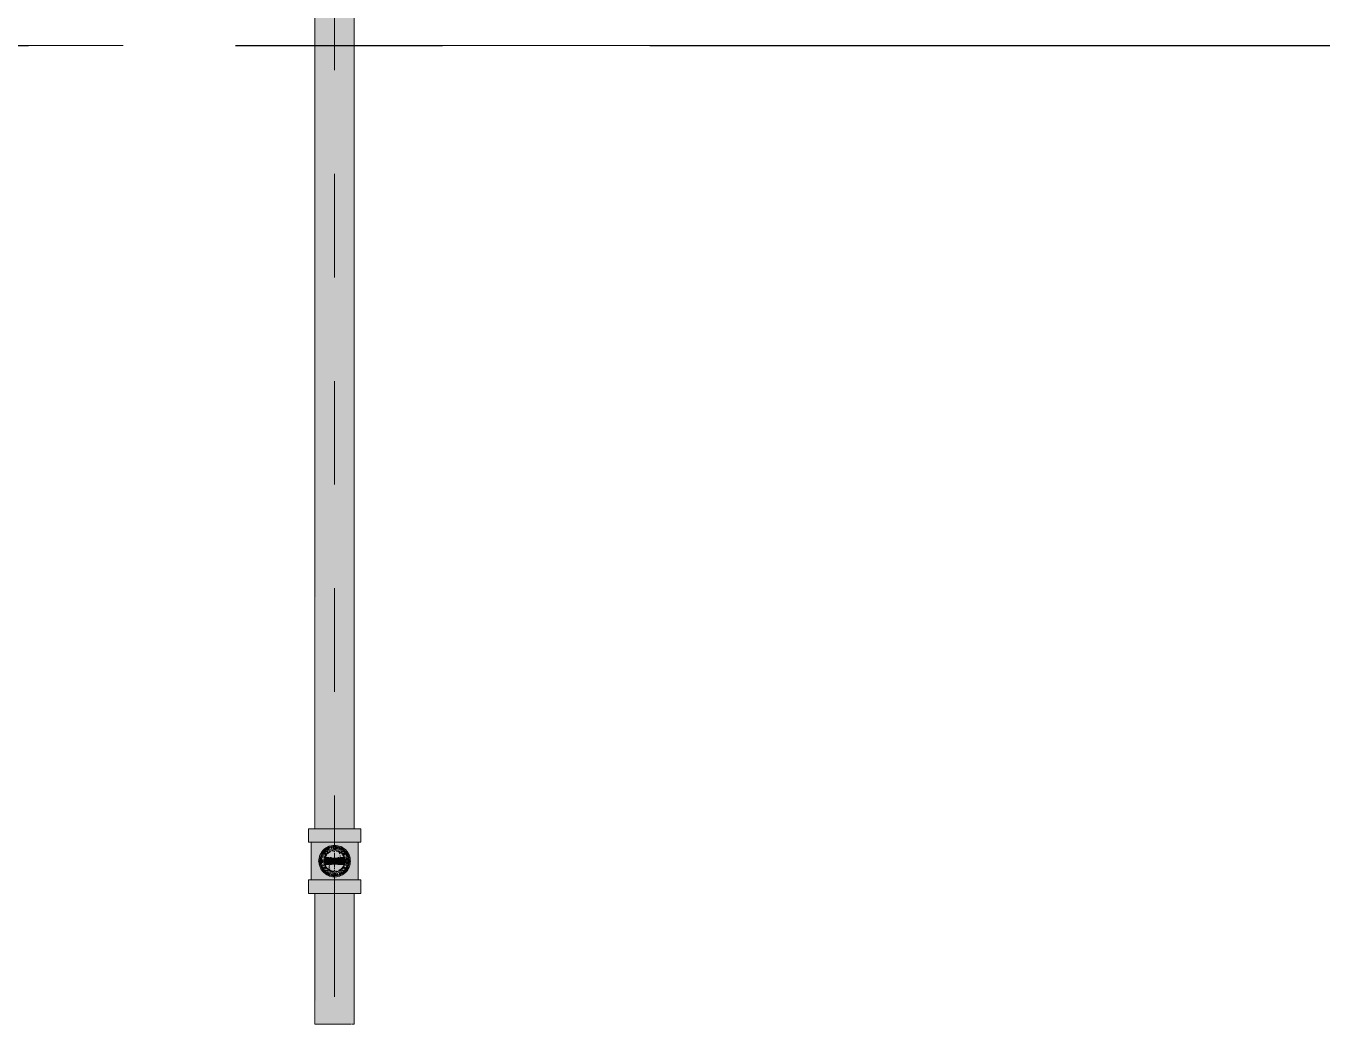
# Model space of a CAD drawing. Header units: millimetres. Extents: x -4000 to 187956, y -58990 to 162485.
# Drawn here: x 13777 to 15764, y 43951 to 45480 of the extents above; entities that cross this region are included whole.
import ezdxf

# ---------------------------------------------------------------- set-up
doc = ezdxf.new("R2010")
doc.units = ezdxf.units.MM
for name, pattern in [('Dash 1_16_', [317.5, 158.75, -158.75]), ('Grid Line', [2222.5, 1270, -317.5, 317.5, -317.5]), ('Grid Line 12_5mm', [2150, 1250, -300, 300, -300])]:
    doc.linetypes.add(name, pattern=pattern)
for name, color, linetype, lineweight in [('F-SPRN', 3, 'Continuous', 9), ('P-PIPE', 3, 'Continuous', 9), ('P-PIPE-CNTR', 3, 'Continuous', 9), ('S-GRID', 1, 'Continuous', 30)]:
    doc.layers.add(name, color=color, linetype=linetype, lineweight=lineweight)

# ---------------------------------------------------------------- blocks, each defined once
blk = doc.blocks.new('CMF2_NHAXUONG_A_rvt-1-FFS - TANG 1')
at = {"layer": 'S-GRID', "linetype": 'Grid Line 12_5mm', "lineweight": 9}
blk.add_line((-824.3, 45450), (183641.1, 45450), dxfattribs=at)
blk = doc.blocks.new('Sprinkler_Up - DN20-V33-FFS - TANG 1')
at = {"layer": 'F-SPRN', "transparency": 33554534}
for points in [[(6.9, 21.2), (-6.9, 21.2), (-18.4, 11.9), (-22.2, 0), (-3.9, 0.7), (-1.7, 2.9), (-1.2, 3.5), (-0.6, 4), (0.6, 4), (1.2, 3.5), (1.7, 2.9), (4.6, 0), (22.2, 0), (18, 13.1), (12.4, 17.1)], [(0, 16.7), (-4.3, 16.1), (-11.8, 11.8), (-16.1, 4.3), (-16.1, -4.3), (-11.8, -11.8), (-8.3, -14.4), (0, -16.7), (4.3, -16.1), (11.8, -11.8), (16.1, -4.3), (16.1, 4.3), (11.7, 11.9), (8.3, 14.4)], [(0, 15.6), (-9.9, 11.9), (-11, 11), (-15.1, 4), (-15.1, -4), (-11, -11), (-7.8, -13.5), (0, -15.6), (7.8, -13.5), (13.5, -7.8), (15.1, -4), (15.1, 4), (13.5, 7.8), (7.8, 13.5)], [(-10.9, 5.4), (-14.5, 5.4), (-14.5, -5.5), (-10.9, -5.5)], [(-7.7, 5.4), (-10.9, 5.4), (-10.9, -5.5), (-7.7, -5.5)], [(-7.7, 5.4), (-7.7, -5.5), (0, -5.5), (0, 5.4)], [(2.9, 4.9), (-2.9, 4.9), (-5.7, 0), (5.7, 0)], [(0, 4.6), (-4.6, 0), (4.6, 0)], [(0, 2.6), (-1.3, 0), (1.8, 0)], [(7.7, 5.4), (0, 5.4), (0, -5.5), (7.7, -5.5)], [(7.7, 5.4), (7.7, -5.5), (10.9, -5.5), (10.9, 5.4)], [(10.9, 5.4), (10.9, -5.5), (14.5, -5.5), (14.5, 5.4)], [(13.5, 0), (3.9, -0.7), (1.7, -2.9), (1.2, -3.5), (0.6, -4), (-0.6, -4), (-1.2, -3.5), (-1.7, -2.9), (-4.6, 0), (-22.2, 0), (-18, -13.1), (-6.9, -21.2), (6.9, -21.2), (18, -13), (22.2, 0), (18, 0)], [(-5.7, 0), (-2.9, -4.9), (2.9, -4.9), (5.7, 0), (0, 0)], [(0, 0), (-4.6, 0), (0, -4.6), (4.6, 0)], [(1.3, 0), (-1.8, 0), (0, -2.6)]]:
    blk.add_hatch(color=1, dxfattribs=at).paths.add_polyline_path(points)
at = {"layer": 'F-SPRN', "color": 1}
for p, q in [((-11.5, 5.4), (-14.5, 5.4)), ((-14.5, 5.4), (-10.9, 5.4)), ((-14.5, 5.4), (-14.5, -5.5)), ((-11.5, 5.4), (-11.5, 4)), ((-11.5, 3), (-11.5, 0.2)), ((-10.9, 0.2), (-10.9, 3.6)), ((-10.8, 5.4), (-7.7, 5.4)), ((-8.1, 5.4), (-10.8, 5.4)), ((-8.1, 5.4), (-8.1, 2.8)), ((-8.1, 2.5), (-8.1, 0.4)), ((-7.7, 5.4), (-7.7, 2.7)), ((-7.7, 5.4), (-7.7, 2.7)), ((-7.7, 2.3), (-7.7, 0.5)), ((-7.7, 2.3), (-7.7, 0.5)), ((-6.9, 5.4), (-4.7, 5.4)), ((-5.8, 3.8), (-5.8, 2.2)), ((-2.1, 0), (-2.1, 0)), ((0, 2.1), (-0.1, 2.1)), ((2.1, 0), (2.1, 0.1)), ((4.7, 5.4), (6.9, 5.4)), ((5.8, 3.8), (5.8, 2.3)), ((7.7, 5.4), (10.8, 5.4)), ((7.7, 4), (7.7, 2.7)), ((7.7, 4), (7.7, 2.7)), ((10.8, 5.4), (8.1, 5.4)), ((8.1, 5.4), (8.1, 4.2)), ((10.9, 2.6), (10.9, 1.3)), ((11.5, 5.4), (14.5, 5.4)), ((14.5, 5.4), (11.5, 5.4)), ((14.5, 3.7), (14.5, 1.3)), ((14.5, 0), (14.5, -3.3)), ((-10.9, -5.5), (-14.5, -5.5)), ((-14.5, -5.5), (-11.5, -5.5)), ((-11.5, -0.2), (-11.5, -3)), ((-11.5, -4), (-11.5, -5.5)), ((-10.9, -3.6), (-10.9, -0.2)), ((-10.8, -5.5), (-8.1, -5.5)), ((-7.8, -5.5), (-10.8, -5.5)), ((-8.1, -0.4), (-8.1, -2.5)), ((-8.1, -2.8), (-8.1, -5.5)), ((-7.7, -0.5), (-7.7, -2.3)), ((-7.7, -0.5), (-7.7, -2.3)), ((-7.7, -2.7), (-7.7, -5.2)), ((-7.7, -2.7), (-7.7, -5.2)), ((-4.8, -5.5), (-6.5, -5.5)), ((-2.1, 0), (-2.1, -0.1)), ((0, -2.1), (0.1, -2.1)), ((0.5, -2), (0.6, -2)), ((0.6, -2), (0.6, -2)), ((2.1, 0), (2.1, 0)), ((6.8, -5.5), (4.8, -5.5)), ((5.8, -2.2), (5.8, -3.8)), ((7.7, -0.5), (7.7, -2.1)), ((7.7, -0.5), (7.7, -2.1)), ((7.7, -2.7), (7.7, -4.8)), ((7.7, -2.7), (7.7, -4.8)), ((8.1, -0.7), (8.1, -2.5)), ((8.1, -2.8), (8.1, -5.5)), ((8.1, -5.5), (10.8, -5.5)), ((10.8, -5.5), (8.1, -5.5)), ((10.9, -1.9), (10.9, -3.6)), ((14.5, -5.5), (11.3, -5.5)), ((11.5, -4), (11.5, -5.5)), ((11.5, -5.5), (14.5, -5.5)), ((14.5, -3.7), (14.5, -5.5))]:
    blk.add_line(p, q, dxfattribs=at)
at = {"layer": 'F-SPRN', "color": 1, "flags": 128}
for points in [[(-0.1, 2.1), (-0.1, 2.1), (-0.2, 2.1), (-0.3, 2.1), (-0.4, 2), (-0.5, 2), (-0.6, 2), (-0.6, 2), (-0.7, 2), (-0.8, 1.9), (-0.9, 1.9), (-0.9, 1.9), (-1, 1.8), (-1.1, 1.8), (-1.2, 1.7), (-1.2, 1.7), (-1.3, 1.6), (-1.4, 1.6), (-1.4, 1.5), (-1.5, 1.5), (-1.5, 1.4), (-1.6, 1.3), (-1.6, 1.3), (-1.7, 1.2), (-1.7, 1.1), (-1.8, 1.1), (-1.8, 1), (-1.9, 0.9), (-1.9, 0.8), (-1.9, 0.8), (-2, 0.7), (-2, 0.6), (-2, 0.5), (-2, 0.5), (-2, 0.4), (-2.1, 0.3), (-2.1, 0.2), (-2.1, 0.1), (-2.1, 0)], [(2.1, 0.3), (2, 0.4), (2, 0.5), (2, 0.6), (2, 0.7), (1.9, 0.7), (1.9, 0.8), (1.9, 0.9), (1.8, 1), (1.8, 1), (1.8, 1.1), (1.7, 1.2), (1.7, 1.2), (1.6, 1.3), (1.6, 1.4), (1.5, 1.4), (1.4, 1.5), (1.4, 1.5), (1.3, 1.6), (1.3, 1.7), (1.2, 1.7), (1.1, 1.7), (1.1, 1.8), (1, 1.8), (0.9, 1.9), (0.8, 1.9), (0.8, 1.9), (0.7, 2), (0.6, 2), (0.5, 2), (0.4, 2), (0.4, 2), (0.3, 2.1), (0.2, 2.1), (0.1, 2.1), (0, 2.1)], [(2.1, 0.1), (2.1, 0.2), (2.1, 0.2), (2.1, 0.3)], [(-2.1, -0.1), (-2.1, -0.2), (-2.1, -0.2), (-2.1, -0.3), (-2, -0.4), (-2, -0.5), (-2, -0.6), (-2, -0.7), (-1.9, -0.7), (-1.9, -0.8), (-1.9, -0.9), (-1.8, -1), (-1.8, -1), (-1.8, -1.1), (-1.7, -1.2), (-1.7, -1.2), (-1.6, -1.3), (-1.6, -1.4), (-1.5, -1.4), (-1.4, -1.5), (-1.4, -1.5), (-1.3, -1.6), (-1.3, -1.7), (-1.2, -1.7), (-1.1, -1.7), (-1.1, -1.8), (-1, -1.8), (-0.9, -1.9), (-0.8, -1.9), (-0.8, -1.9), (-0.7, -2), (-0.6, -2), (-0.5, -2), (-0.4, -2), (-0.4, -2), (-0.3, -2.1), (-0.2, -2.1), (-0.1, -2.1), (0, -2.1)], [(0.1, -2.1), (0.1, -2.1), (0.2, -2.1), (0.3, -2.1), (0.4, -2), (0.5, -2)], [(0.6, -2), (0.7, -2), (0.8, -1.9), (0.9, -1.9), (0.9, -1.9), (1, -1.8), (1.1, -1.8), (1.2, -1.7), (1.2, -1.7), (1.3, -1.6), (1.4, -1.6), (1.4, -1.5), (1.5, -1.5), (1.5, -1.4), (1.6, -1.3), (1.6, -1.3), (1.7, -1.2), (1.7, -1.1), (1.8, -1.1), (1.8, -1), (1.9, -0.9), (1.9, -0.8), (1.9, -0.8), (2, -0.7), (2, -0.6), (2, -0.5), (2, -0.5), (2, -0.4), (2.1, -0.3), (2.1, -0.2), (2.1, -0.1), (2.1, 0)]]:
    blk.add_lwpolyline(points, dxfattribs=at)
at = {"layer": 'F-SPRN', "color": 1}
for radius, start, end in [(22.2, 360, 180), (21.9, 108.2621, 125.7507), (21.9, 99.348, 107.901), (21.9, 90.145, 98.8503), (21.9, 72.5583, 89.4624), (21.9, 54.2493, 71.7379), (21.9, 165.6773, 179.2615), (21.9, 146.7625, 164.8151), (21.9, 144, 146.7625), (21.9, 126.6942, 143.2701), (16.7, 167.6802, 180), (16.7, 167.6802, 180), (16.7, 155.3879, 165), (16.7, 155.3879, 165), (15.6, 166.3382, 180), (15.6, 166.3382, 180), (15.6, 150.4354, 165), (15.6, 159.6139, 165), (16.7, 136.7213, 150), (16.7, 136.7213, 150), (15.6, 150.4354, 156.3845), (15.6, 138.4214, 150), (15.6, 138.4214, 150), (16.7, 134.4356, 135), (16.7, 134.4356, 135), (15.6, 129.8383, 135), (15.6, 129.8383, 135), (16.7, 121.4181, 130.5751), (16.7, 121.4181, 130.5751), (15.6, 120, 126.205), (15.6, 120, 126.205), (16.7, 106.5995, 120), (16.7, 106.5995, 120), (15.6, 114.4363, 119.9813), (15.6, 114.4363, 119.9813), (4.63, 17.9592, 180), (4.63, 17.9592, 180), (16.7, 96.4143, 105), (16.7, 96.4143, 105), (3.81, 16.1605, 180), (15.6, 95.5762, 100.6843), (15.6, 95.5762, 100.6843), (2.56, 11.1677, 180), (2.56, 11.1677, 180), (2.04, 10.4703, 180), (16.7, 83.0684, 90), (16.7, 83.0684, 90), (15.6, 75, 87.64), (15.6, 75, 87.64), (15.6, 60.0187, 74.5481), (15.6, 60.0187, 74.5481), (16.7, 60, 75), (16.7, 60, 75), (15.6, 53.795, 60), (15.6, 53.795, 60), (16.7, 49.4249, 58.5819), (16.7, 49.4249, 58.5819), (15.6, 45, 50.1617), (15.6, 45, 50.1617), (16.7, 45, 45.5644), (16.7, 45, 45.5644), (15.6, 32.5472, 41.5786), (15.6, 32.5472, 41.5786), (16.7, 30.069, 43.2787), (16.7, 30.069, 43.2787), (21.9, 36.7299, 53.3058), (15.6, 17.3339, 29.5646), (15.6, 17.3339, 29.5646), (16.7, 15.0307, 24.6121), (16.7, 15.0307, 24.6121), (15.6, 1.9082, 13.6618), (15.6, 1.9082, 13.6618), (16.7, 360, 12.3198), (16.7, 0, 12.3198), (21.9, 33.3752, 36), (21.9, 15.1849, 33.3752), (21.9, 0.7385, 14.3227), (22.2, 180, 360), (21.9, 180.7385, 194.3227), (21.9, 195.1849, 215.2302), (21.9, 216.7299, 233.3058), (16.7, 180, 192.3198), (16.7, 180, 192.3198), (16.7, 195, 204.6121), (16.7, 195, 204.6121), (15.6, 180, 193.6618), (15.6, 180, 193.6618), (15.6, 195, 200.3861), (15.6, 195, 209.5646), (16.7, 210, 223.2787), (16.7, 210, 223.2787), (15.6, 203.6155, 209.5646), (15.6, 210, 221.5786), (15.6, 210, 221.5786), (21.9, 234.2493, 251.7379), (16.7, 229.4249, 238.5819), (16.7, 229.4249, 238.5819), (15.6, 226.7922, 240), (15.6, 226.7922, 240), (16.7, 240, 255), (16.7, 240, 255), (15.6, 240.0187, 245.5637), (15.6, 240.0187, 245.5637), (15.6, 247.5614, 254.5481), (15.6, 247.5614, 254.5481), (4.63, 197.9592, 270), (4.63, 197.9592, 270), (15.6, 255.573, 260.5892), (15.6, 255.573, 260.5892), (3.81, 196.1605, 223.8358), (2.56, 194.5599, 270), (2.56, 194.5599, 270), (3.81, 237.0577, 270), (2.04, 190.4703, 270), (16.7, 263.0684, 270), (16.7, 263.0684, 270), (2.04, 289.0192, 0), (2.56, 289.0192, 348.8278), (2.56, 289.0192, 348.8278), (4.63, 289.0192, 318.2703), (4.63, 289.0192, 318.2703), (15.6, 275.5762, 280.6843), (15.6, 275.5762, 280.6843), (16.7, 276.4143, 285), (16.7, 276.4143, 285), (4.63, 335.7832, 0), (4.63, 335.7832, 360), (16.7, 286.5995, 300), (16.7, 286.5995, 300), (15.6, 294.4363, 299.9813), (15.6, 294.4363, 299.9813), (21.9, 288.2621, 305.7507), (15.6, 300.5262, 313.2078), (15.6, 300.5262, 313.2078), (16.7, 301.4181, 310.5751), (16.7, 301.4181, 310.5751), (15.6, 318.4214, 330), (15.6, 318.4214, 330), (16.7, 316.7213, 329.931), (16.7, 316.7213, 329.931), (21.9, 306.6942, 323.2701), (15.6, 330.9409, 345), (15.6, 330.9409, 336.3845), (15.6, 339.6139, 345), (15.6, 346.4265, 360), (15.6, 346.4265, 360), (16.7, 335.3879, 344.9693), (16.7, 335.3879, 344.9693), (16.7, 347.6802, 360), (16.7, 347.6802, 360), (21.9, 324, 326.6248), (21.9, 326.6248, 344.8151), (21.9, 345.6773, 359.2615), (21.9, 252.5583, 269.4624), (21.9, 270.145, 278.8503), (21.9, 279.348, 287.901)]:
    blk.add_arc((0, 0), radius, start, end, dxfattribs=at)
blk = doc.blocks.new('Steel_Transition_Threaded_HoaPhat - Standard-V35-FFS - TANG 1')
at = {"layer": 'P-PIPE', "lineweight": 13, "transparency": 33554534}
h = blk.add_hatch(color=1, dxfattribs=at)
h.paths.add_polyline_path([(14250, 44177.7), (14255.8, 44178.5), (14261.3, 44180.7), (14265.9, 44184.3), (14269.5, 44189), (14271.7, 44194.4), (14272.5, 44200.2), (14271.7, 44206.1), (14269.5, 44211.5), (14265.9, 44216.1), (14261.3, 44219.7), (14255.8, 44222), (14250, 44222.7), (14244.2, 44222), (14238.8, 44219.7), (14232, 44213.4), (14230.5, 44211.5), (14228.3, 44206.1), (14227.5, 44200.2), (14228.3, 44194.4), (14232, 44187.1), (14234.1, 44184.3), (14238.8, 44180.7), (14244.2, 44178.5)])
h.paths.add_polyline_path([(14250, 44180.1), (14244.8, 44180.8), (14240, 44182.8), (14234, 44188.3), (14232, 44191.7), (14230.6, 44195), (14229.9, 44200.2), (14232, 44208.8), (14232.6, 44210.3), (14235.8, 44214.4), (14240, 44217.6), (14244.8, 44219.6), (14250, 44220.3), (14255.2, 44219.6), (14260.1, 44217.6), (14264.2, 44214.4), (14267.4, 44210.3), (14269.4, 44205.4), (14270.1, 44200.2), (14269.4, 44195), (14266, 44188.3), (14264.2, 44186), (14260.1, 44182.8), (14255.2, 44180.8)])
for points in [[(14250, 44180.1), (14250, 44183.8), (14241.8, 44186), (14235.8, 44192), (14233.6, 44200.2), (14235.8, 44208.4), (14241.8, 44214.4), (14250, 44216.6), (14250, 44220.3), (14244.8, 44219.6), (14240, 44217.6), (14235.8, 44214.4), (14232, 44208.8), (14230.6, 44205.4), (14229.9, 44200.2), (14232, 44191.7), (14234, 44188.3), (14235.8, 44186), (14240, 44182.8), (14244.8, 44180.8)], [(14250, 44181.7), (14254.8, 44182.4), (14259.3, 44184.2), (14264, 44188.3), (14266, 44191), (14267.9, 44195.4), (14268.5, 44200.2), (14267.9, 44205), (14266, 44209.5), (14263.1, 44213.3), (14259.3, 44216.3), (14254.8, 44218.1), (14250, 44218.7), (14245.2, 44218.1), (14240.8, 44216.3), (14236.9, 44213.3), (14234, 44209.5), (14232, 44203.8), (14232, 44196.6), (14232.1, 44195.4), (14236, 44188.3), (14236.9, 44187.1), (14240.8, 44184.2), (14245.2, 44182.4)], [(14250, 44180.1), (14255.2, 44180.8), (14260.1, 44182.8), (14266, 44188.3), (14267.4, 44190.2), (14269.4, 44195), (14270.1, 44200.2), (14269.4, 44205.4), (14267.4, 44210.3), (14264.2, 44214.4), (14260.1, 44217.6), (14255.2, 44219.6), (14250, 44220.3), (14250, 44216.6), (14258.2, 44214.4), (14264.2, 44208.4), (14266.4, 44200.2), (14264.2, 44192), (14258.2, 44186), (14250, 44183.8)]]:
    blk.add_hatch(color=1, dxfattribs=at).paths.add_polyline_path(points)
at = {"layer": 'P-PIPE', "color": 20, "lineweight": 13}
for radius, start, end in [(22.5, 90, 270), (22.5, 150, 195), (20.1, 166.0499, 180), (22.5, 135, 150), (20.1, 154.6137, 162.7449), (20.1, 150, 154.5924), (18.5, 157.6232, 165), (18.5, 157.6232, 165), (20.1, 135, 148.1553), (18.5, 136.4297, 150), (18.5, 136.4297, 150), (22.5, 120, 135), (16.4, 158.0319, 162.8691), (20.1, 128.8856, 135), (18.5, 123.4976, 133.2041), (18.5, 123.4976, 133.2041), (20.1, 120, 125.0043), (22.5, 90, 120), (20.1, 109.6859, 120), (18.5, 106.819, 120), (18.5, 106.819, 120), (16.4, 113.4045, 120), (16.4, 107.4657, 111.9681), (20.1, 100.9975, 105), (18.5, 91.4353, 103.2046), (18.5, 91.4353, 103.2046), (16.4, 96.2132, 103.9063), (20.1, 90.5246, 98.5089), (22.5, 75, 90), (22.5, 270, 90), (18.5, 78.0986, 90), (18.5, 78.0986, 90), (20.1, 75.0607, 87.9279), (16.4, 70.3629, 75), (18.5, 60, 75), (18.5, 60, 75), (20.1, 54.9957, 75), (22.5, 60, 75), (16.4, 60, 66.5955), (16.4, 50.4733, 56.6389), (18.5, 46.7959, 56.5024), (18.5, 46.7959, 56.5024), (22.5, 30, 60), (20.1, 45, 51.1144), (16.4, 30, 36.4537), (18.5, 30, 43.5703), (18.5, 30, 43.5703), (20.1, 31.8447, 45), (18.5, 15, 22.3768), (18.5, 15, 22.3768), (20.1, 17.2551, 30), (18.5, 346.5939, 13.4061), (18.5, 346.5939, 13.4061), (22.5, 15, 30), (22.5, 330, 15), (20.1, 346.0499, 13.9501), (22.5, 195, 240), (20.1, 180, 193.9501), (20.1, 197.2551, 205.3863), (18.5, 172.0754, 187.9246), (18.5, 172.0754, 180), (18.5, 180, 187.9246), (20.1, 205.4076, 210), (18.5, 195, 202.3768), (18.5, 195, 202.3768), (20.1, 211.8447, 216.6166), (16.4, 173.5463, 180), (16.4, 180.4971, 188.0319), (18.5, 210, 220.3208), (18.5, 210, 220.3208), (20.1, 220.1323, 225), (20.1, 225, 231.1144), (16.4, 210.6635, 218.0319), (18.5, 226.7959, 236.5024), (18.5, 226.7959, 236.5024), (16.4, 225, 226.6673), (16.4, 230.4733, 236.6389), (16.4, 246.9681, 252.9388), (16.4, 287.4657, 291.9681), (16.4, 295.1607, 300), (16.4, 301.0738, 308.0319), (18.5, 303.4976, 313.2041), (18.5, 303.4976, 313.2041), (16.4, 313.3327, 315), (20.1, 308.8856, 315), (16.4, 323.5463, 330), (18.5, 319.6792, 330), (18.5, 319.6792, 330), (20.1, 315, 319.8677), (16.4, 338.0319, 343.506), (22.5, 315, 330), (16.4, 4.8393, 11.4533), (16.4, 348.5467, 358.9063), (20.1, 323.3834, 328.1553), (18.5, 337.6232, 345), (18.5, 337.6232, 345), (20.1, 330, 342.7449), (20.1, 234.9957, 255), (22.5, 240, 270), (18.5, 240, 255), (18.5, 240, 255), (20.1, 255.0607, 267.9279), (18.5, 258.0986, 270), (18.5, 258.0986, 270), (16.4, 264.1652, 270), (22.5, 270, 315), (20.1, 270.5246, 278.5089), (18.5, 271.4353, 283.2046), (18.5, 271.4353, 283.2046), (16.4, 276.2132, 284.6042), (20.1, 280.9975, 285), (18.5, 286.819, 300), (18.5, 286.819, 300), (20.1, 289.6859, 300), (20.1, 300, 305.0043)]:
    blk.add_arc((14250, 44200.2), radius, start, end, dxfattribs=at)

msp = doc.modelspace()

# ---------------------------------------------------------------- block references
at = {"lineweight": 5}
msp.add_blockref('CMF2_NHAXUONG_A_rvt-1-FFS - TANG 1', (0, 0), dxfattribs=at)

# ---------------------------------------------------------------- next in the draw order: hatches: boundary and pattern name
at = {"layer": 'P-PIPE', "transparency": 33554534}
for points in [[(14228.7, 44249.9), (14250, 44249.9), (14250, 46205.9), (14219.8, 46205.9), (14220.9, 44249.9), (14223.9, 44249.9)], [(14257.8, 44249.9), (14280.2, 44249.9), (14279.1, 46205.9), (14250, 46205.9), (14250, 44249.9)], [(14209.8, 44229.2), (14250, 44229.2), (14250, 44249.9), (14209.8, 44249.9)], [(14290.2, 44229.2), (14290.2, 44249.9), (14250, 44249.9), (14250, 44229.2), (14288.9, 44229.2)], [(14218.9, 44171.4), (14250, 44171.4), (14250, 44179.1), (14242.6, 44180.4), (14236.3, 44184.1), (14231.7, 44189.6), (14229.2, 44196.5), (14229.2, 44204), (14232, 44211.2), (14236.4, 44216.4), (14242.6, 44220.1), (14250, 44221.4), (14250, 44229.2), (14214.1, 44229.2), (14214.1, 44171.4), (14215.3, 44171.4)], [(14281.1, 44171.4), (14285.9, 44171.4), (14285.9, 44229.2), (14250, 44229.2), (14250, 44221.4), (14257.4, 44220.1), (14263.7, 44216.4), (14268.3, 44210.9), (14270.8, 44204), (14270.8, 44196.5), (14267.2, 44188.3), (14263.7, 44184.1), (14257.4, 44180.4), (14250, 44179.1), (14250, 44171.4), (14275.4, 44171.4)], [(14250, 44176.1), (14256.2, 44176.9), (14262.1, 44179.3), (14267.1, 44183.2), (14271, 44188.3), (14273.3, 44194), (14274.1, 44200.2), (14273.3, 44206.5), (14270.9, 44212.3), (14267.1, 44217.3), (14262.1, 44221.1), (14256.2, 44223.5), (14250, 44224.3), (14243.8, 44223.5), (14237.9, 44221.1), (14232, 44216), (14229.1, 44212.3), (14226.7, 44206.5), (14225.9, 44200.2), (14226.7, 44194), (14229.1, 44188.2), (14233, 44183.2), (14237.9, 44179.3), (14243.8, 44176.9)], [(14241.7, 44185.8), (14242.5, 44188.3), (14241.7, 44191.9), (14242.8, 44196.1), (14245.8, 44199.1), (14257.2, 44204.4), (14258.4, 44208.6), (14257.2, 44212.8), (14255.9, 44214.5), (14250, 44216.9), (14241.7, 44214.7), (14235.5, 44208.6), (14233.3, 44200.2), (14235.5, 44191.9), (14238.3, 44188.3)], [(14250, 44183.5), (14258.4, 44185.8), (14261.8, 44188.4), (14266.1, 44195.9), (14266.1, 44204.6), (14261.8, 44212), (14258.4, 44214.7), (14250, 44216.9), (14245.7, 44216.4), (14238.2, 44212), (14233.9, 44204.6), (14233.9, 44195.9), (14238.3, 44188.3), (14241.7, 44185.8)], [(14229.9, 44150.8), (14250, 44150.8), (14250, 44171.4), (14209.8, 44171.4), (14209.8, 44150.8), (14221.5, 44150.8)], [(14290.2, 44150.8), (14290.2, 44171.4), (14250, 44171.4), (14250, 44150.8), (14288.9, 44150.8)], [(14250, 43950.5), (14250, 44150.8), (14219.8, 44150.8), (14220.9, 43950.5), (14242.2, 43950.5)], [(14257.8, 43950.5), (14280.2, 43950.5), (14279.1, 44150.8), (14250, 44150.8), (14250, 43950.5)]]:
    msp.add_hatch(color=1, dxfattribs=at).paths.add_polyline_path(points)

# ---------------------------------------------------------------- next in the draw order: linework, layer by layer
at = {"layer": 'P-PIPE', "color": 20, "lineweight": 13}
for p, q in [((14219.8, 46205.9), (14219.8, 44249.9)), ((14280.2, 44249.9), (14280.2, 46205.9)), ((14209.8, 44249.9), (14209.8, 44229.2)), ((14211.1, 44249.9), (14209.8, 44249.9)), ((14250, 44249.9), (14209.8, 44249.9)), ((14219.6, 44249.9), (14211.1, 44249.9)), ((14219.8, 44249.9), (14220.9, 44249.9)), ((14221.4, 44249.9), (14278.6, 44249.9)), ((14250, 44249.9), (14221.5, 44249.9)), ((14278.5, 44249.9), (14250, 44249.9)), ((14290.2, 44249.9), (14250, 44249.9)), ((14279.1, 44249.9), (14280.2, 44249.9)), ((14284.8, 44249.9), (14280.4, 44249.9)), ((14288.9, 44249.9), (14284.8, 44249.9)), ((14290.2, 44249.9), (14288.9, 44249.9)), ((14290.2, 44229.2), (14290.2, 44249.9)), ((14209.8, 44229.2), (14213.9, 44229.2)), ((14209.8, 44229.2), (14250, 44229.2)), ((14214.1, 44229.2), (14214.1, 44171.4)), ((14215.3, 44229.2), (14231.9, 44229.2)), ((14232, 44229.2), (14215.3, 44229.2)), ((14218.9, 44229.2), (14215.3, 44229.2)), ((14224.6, 44229.2), (14218.9, 44229.2)), ((14232.1, 44229.2), (14224.6, 44229.2)), ((14232, 44229.2), (14239.6, 44229.2)), ((14232.1, 44229.2), (14232, 44229.2)), ((14239.5, 44229.2), (14232.1, 44229.2)), ((14239.5, 44229.2), (14232.1, 44229.2)), ((14240.7, 44229.2), (14250, 44229.2)), ((14250, 44229.2), (14240.7, 44229.2)), ((14250, 44229.2), (14240.7, 44229.2)), ((14250, 44229.2), (14259.3, 44229.2)), ((14250, 44229.2), (14290.2, 44229.2)), ((14259.3, 44229.2), (14250, 44229.2)), ((14259.3, 44229.2), (14250, 44229.2)), ((14260.4, 44229.2), (14284.7, 44229.2)), ((14284.7, 44229.2), (14260.5, 44229.2)), ((14275.4, 44229.2), (14260.5, 44229.2)), ((14284.7, 44229.2), (14275.4, 44229.2)), ((14285.9, 44171.4), (14285.9, 44229.2)), ((14286.1, 44229.2), (14290.2, 44229.2)), ((14209.8, 44171.4), (14209.8, 44150.8)), ((14211.1, 44171.4), (14209.8, 44171.4)), ((14250, 44171.4), (14209.8, 44171.4)), ((14213.9, 44171.4), (14211.1, 44171.4)), ((14231.9, 44171.4), (14215.3, 44171.4)), ((14215.3, 44171.4), (14232, 44171.4)), ((14215.3, 44171.4), (14239.5, 44171.4)), ((14239.6, 44171.4), (14232, 44171.4)), ((14232, 44171.4), (14232.1, 44171.4)), ((14232.1, 44171.4), (14239.5, 44171.4)), ((14250, 44171.4), (14240.7, 44171.4)), ((14240.7, 44171.4), (14250, 44171.4)), ((14240.7, 44171.4), (14250, 44171.4)), ((14259.3, 44171.4), (14250, 44171.4)), ((14290.2, 44171.4), (14250, 44171.4)), ((14250, 44171.4), (14259.3, 44171.4)), ((14250, 44171.4), (14259.3, 44171.4)), ((14284.7, 44171.4), (14260.4, 44171.4)), ((14260.5, 44171.4), (14284.7, 44171.4)), ((14260.5, 44171.4), (14281.1, 44171.4)), ((14281.1, 44171.4), (14284.7, 44171.4)), ((14288.9, 44171.4), (14286.1, 44171.4)), ((14290.2, 44171.4), (14288.9, 44171.4)), ((14290.2, 44150.8), (14290.2, 44171.4)), ((14209.8, 44150.8), (14215.2, 44150.8)), ((14209.8, 44150.8), (14250, 44150.8)), ((14215.2, 44150.8), (14219.6, 44150.8)), ((14219.8, 44150.8), (14219.8, 43950.5)), ((14220.9, 44150.8), (14219.8, 44150.8)), ((14278.6, 44150.8), (14221.4, 44150.8)), ((14221.5, 44150.8), (14250, 44150.8)), ((14250, 44150.8), (14278.5, 44150.8)), ((14250, 44150.8), (14290.2, 44150.8)), ((14280.2, 44150.8), (14279.1, 44150.8)), ((14280.2, 43950.5), (14280.2, 44150.8)), ((14280.4, 44150.8), (14290.2, 44150.8)), ((14219.8, 43950.5), (14223.2, 43950.5)), ((14223.9, 43950.5), (14276.1, 43950.5)), ((14276.8, 43950.5), (14280.2, 43950.5))]:
    msp.add_line(p, q, dxfattribs=at)
for radius, start, end in [(24.1, 90, 195), (24.1, 90, 270), (21.1, 165.7378, 171.9292), (21.1, 156.9789, 165), (21.1, 148.6997, 150), (21.1, 141.9789, 146.1637), (21.1, 137.2293, 141.8404), (21.1, 126.9789, 135), (21.1, 111.9789, 125.8689), (21.1, 99.731, 105), (21.1, 90, 96.9789), (24.1, 45, 90), (24.1, 270, 90), (21.1, 75, 87.7707), (21.1, 62.2293, 71.1321), (21.1, 54.1311, 60), (21.1, 38.1596, 53.0211), (21.1, 33.8363, 38.0211), (24.1, 30, 45), (21.1, 25.3987, 30), (21.1, 15, 23.0211), (21.1, 2.2548, 12.7707), (24.1, 0, 30), (24.1, 195, 209.562), (21.1, 171.9789, 177.9758), (21.1, 182.0242, 186.9789), (24.1, 209.562, 210), (21.1, 189.3488, 194.2622), (24.1, 210, 225), (21.1, 195, 201.9789), (21.1, 205.3987, 210), (21.1, 210, 211.3003), (21.1, 211.3003, 214.491), (21.1, 218.1596, 231.9789), (21.1, 308.0211, 321.8404), (24.1, 315, 330), (21.1, 330, 334.6013), (21.1, 338.0211, 345), (21.1, 345.7378, 357.9758), (24.1, 330, 0), (24.1, 225, 240), (21.1, 234.4236, 245.5764), (24.1, 240, 255), (24.1, 255, 270), (21.1, 255, 260.6512), (21.1, 264.9275, 270), (21.1, 270, 278.0211), (24.1, 270, 285), (21.1, 279.731, 285), (24.1, 285, 300), (21.1, 288.8679, 297.7452), (21.1, 300, 305.8689), (24.1, 300, 315)]:
    msp.add_arc((14250, 44200.2), radius, start, end, dxfattribs=at)
at = {"layer": 'P-PIPE', "color": 1}
for centre, radius, start, end in [((14250, 44200.2), 16.7, 157.2636, 163.0625), ((14250, 44200.2), 16.7, 151.8007, 156.686), ((14250, 44200.2), 16.7, 128.1274, 133.9683), ((14250, 44208.6), 8.35, 69.0027, 79.2369), ((14250, 44208.6), 8.35, 46.6998, 57.8461), ((14250, 44208.6), 8.35, 20.1285, 29.0413), ((14250, 44208.6), 8.35, 352.2824, 1.5407), ((14250, 44200.2), 16.7, 51.8726, 57.203), ((14250, 44200.2), 16.7, 32.3031, 46.0317), ((14250, 44200.2), 16.7, 10.2154, 15.2487), ((14250, 44200.2), 16.7, 184.3093, 189.8892), ((14250, 44200.2), 16.7, 203.314, 211.0974), ((14250, 44200.2), 16.7, 231.8726, 237.203), ((14250, 44191.9), 8.35, 163.9639, 181.6717), ((14250, 44191.9), 8.35, 186.3648, 197.9918), ((14250, 44191.9), 8.35, 205.4076, 210), ((14250, 44191.9), 8.35, 130.852, 150), ((14250, 44200.2), 16.7, 246.8976, 252.7976), ((14250, 44191.9), 8.35, 100.6842, 125.5287), ((14250, 44191.9), 8.35, 90, 100.6842), ((14250, 44208.6), 8.35, 270, 280.6842), ((14250, 44208.6), 8.35, 316.3183, 330), ((14250, 44200.2), 16.7, 313.9683, 320.6908), ((14250, 44200.2), 16.7, 337.579, 344.2722), ((14250, 44200.2), 16.7, 344.7513, 349.7846), ((14250, 44200.2), 16.7, 2.797, 9.8892), ((14250, 44200.2), 16.7, 350.1108, 357.203), ((14250, 44200.2), 16.7, 256.077, 273.5288), ((14250, 44191.9), 8.35, 249.0027, 259.2369), ((14250, 44200.2), 16.7, 280.3273, 284.6882)]:
    msp.add_arc(centre, radius, start, end, dxfattribs=at)
at = {"layer": 'P-PIPE-CNTR', "color": 1, "linetype": 'Dash 1_16_'}
for p, q in [((14250, 46205.9), (14250, 44249.9)), ((14250, 46205.9), (14250, 44249.9)), ((14250, 44222.7), (14250, 44225.2)), ((14250, 44221.4), (14250, 44222.7)), ((14250, 44218.7), (14250, 44220.3)), ((14250, 44216.9), (14250, 44218.1)), ((14250, 44213.8), (14250, 44215.3)), ((14250, 44210), (14250, 44212.2)), ((14250, 44205.7), (14250, 44209.2)), ((14225, 44200.2), (14227.5, 44200.2)), ((14227.8, 44200.2), (14231.5, 44200.2)), ((14232, 44200.2), (14233.3, 44200.2)), ((14236.5, 44200.2), (14242.3, 44200.2)), ((14245.4, 44200.2), (14247.6, 44200.2)), ((14248.7, 44200.2), (14250, 44200.2)), ((14250, 44202.8), (14250, 44204.4)), ((14250, 44200.2), (14250, 44202.3)), ((14250, 44198.2), (14250, 44200.2)), ((14250, 44200.2), (14251.3, 44200.2)), ((14250, 44196), (14250, 44197.7)), ((14250, 44191.2), (14250, 44194.8)), ((14250, 44188.3), (14250, 44190.5)), ((14250, 44185.1), (14250, 44186.7)), ((14251.8, 44200.2), (14254.6, 44200.2)), ((14255.7, 44200.2), (14263.1, 44200.2)), ((14266.7, 44200.2), (14268.5, 44200.2)), ((14268.5, 44200.2), (14272.2, 44200.2)), ((14272.5, 44200.2), (14275, 44200.2)), ((14250, 44180.1), (14250, 44181.7)), ((14250, 44177.7), (14250, 44179.1)), ((14250, 44175.2), (14250, 44177.7)), ((14250, 44150.8), (14250, 43950.5)), ((14250, 44150.8), (14250, 43950.5))]:
    msp.add_line(p, q, dxfattribs=at)
at = {"layer": 'P-PIPE-CNTR', "color": 20, "lineweight": 13}
for p, q in [((14250, 44224.3), (14250, 44249.9)), ((14250, 44221.4), (14250, 44222.7)), ((14250, 44218.7), (14250, 44220.3)), ((14250, 44216.9), (14250, 44218.1)), ((14250, 44213.8), (14250, 44215.3)), ((14250, 44210), (14250, 44212.2)), ((14250, 44206.7), (14250, 44209.2)), ((14250, 44202.8), (14250, 44204.4)), ((14250, 44200.2), (14250, 44202.3)), ((14250, 44198.2), (14250, 44200.2)), ((14250, 44196), (14250, 44197.7)), ((14250, 44191.4), (14250, 44194.8)), ((14250, 44188.3), (14250, 44190.5)), ((14250, 44185.1), (14250, 44186.7)), ((14250, 44180.1), (14250, 44181.7)), ((14250, 44177.7), (14250, 44179.1)), ((14250, 44176.1), (14250, 44177.7)), ((14250, 44150.8), (14250, 44176.1))]:
    msp.add_line(p, q, dxfattribs=at)
at = {"layer": 'S-GRID', "linetype": 'Grid Line'}
msp.add_line((-824.3, 45450), (183641.1, 45450), dxfattribs=at)

# ---------------------------------------------------------------- next in the draw order: block references
at = {"layer": 'F-SPRN', "color": 1, "rotation": 180}
msp.add_blockref('Sprinkler_Up - DN20-V33-FFS - TANG 1', (14250, 44200.2), dxfattribs=at)
at = {"layer": 'P-PIPE', "color": 20, "lineweight": 13}
msp.add_blockref('Steel_Transition_Threaded_HoaPhat - Standard-V35-FFS - TANG 1', (0, 0), dxfattribs=at)

doc.saveas('drawing.dxf')
